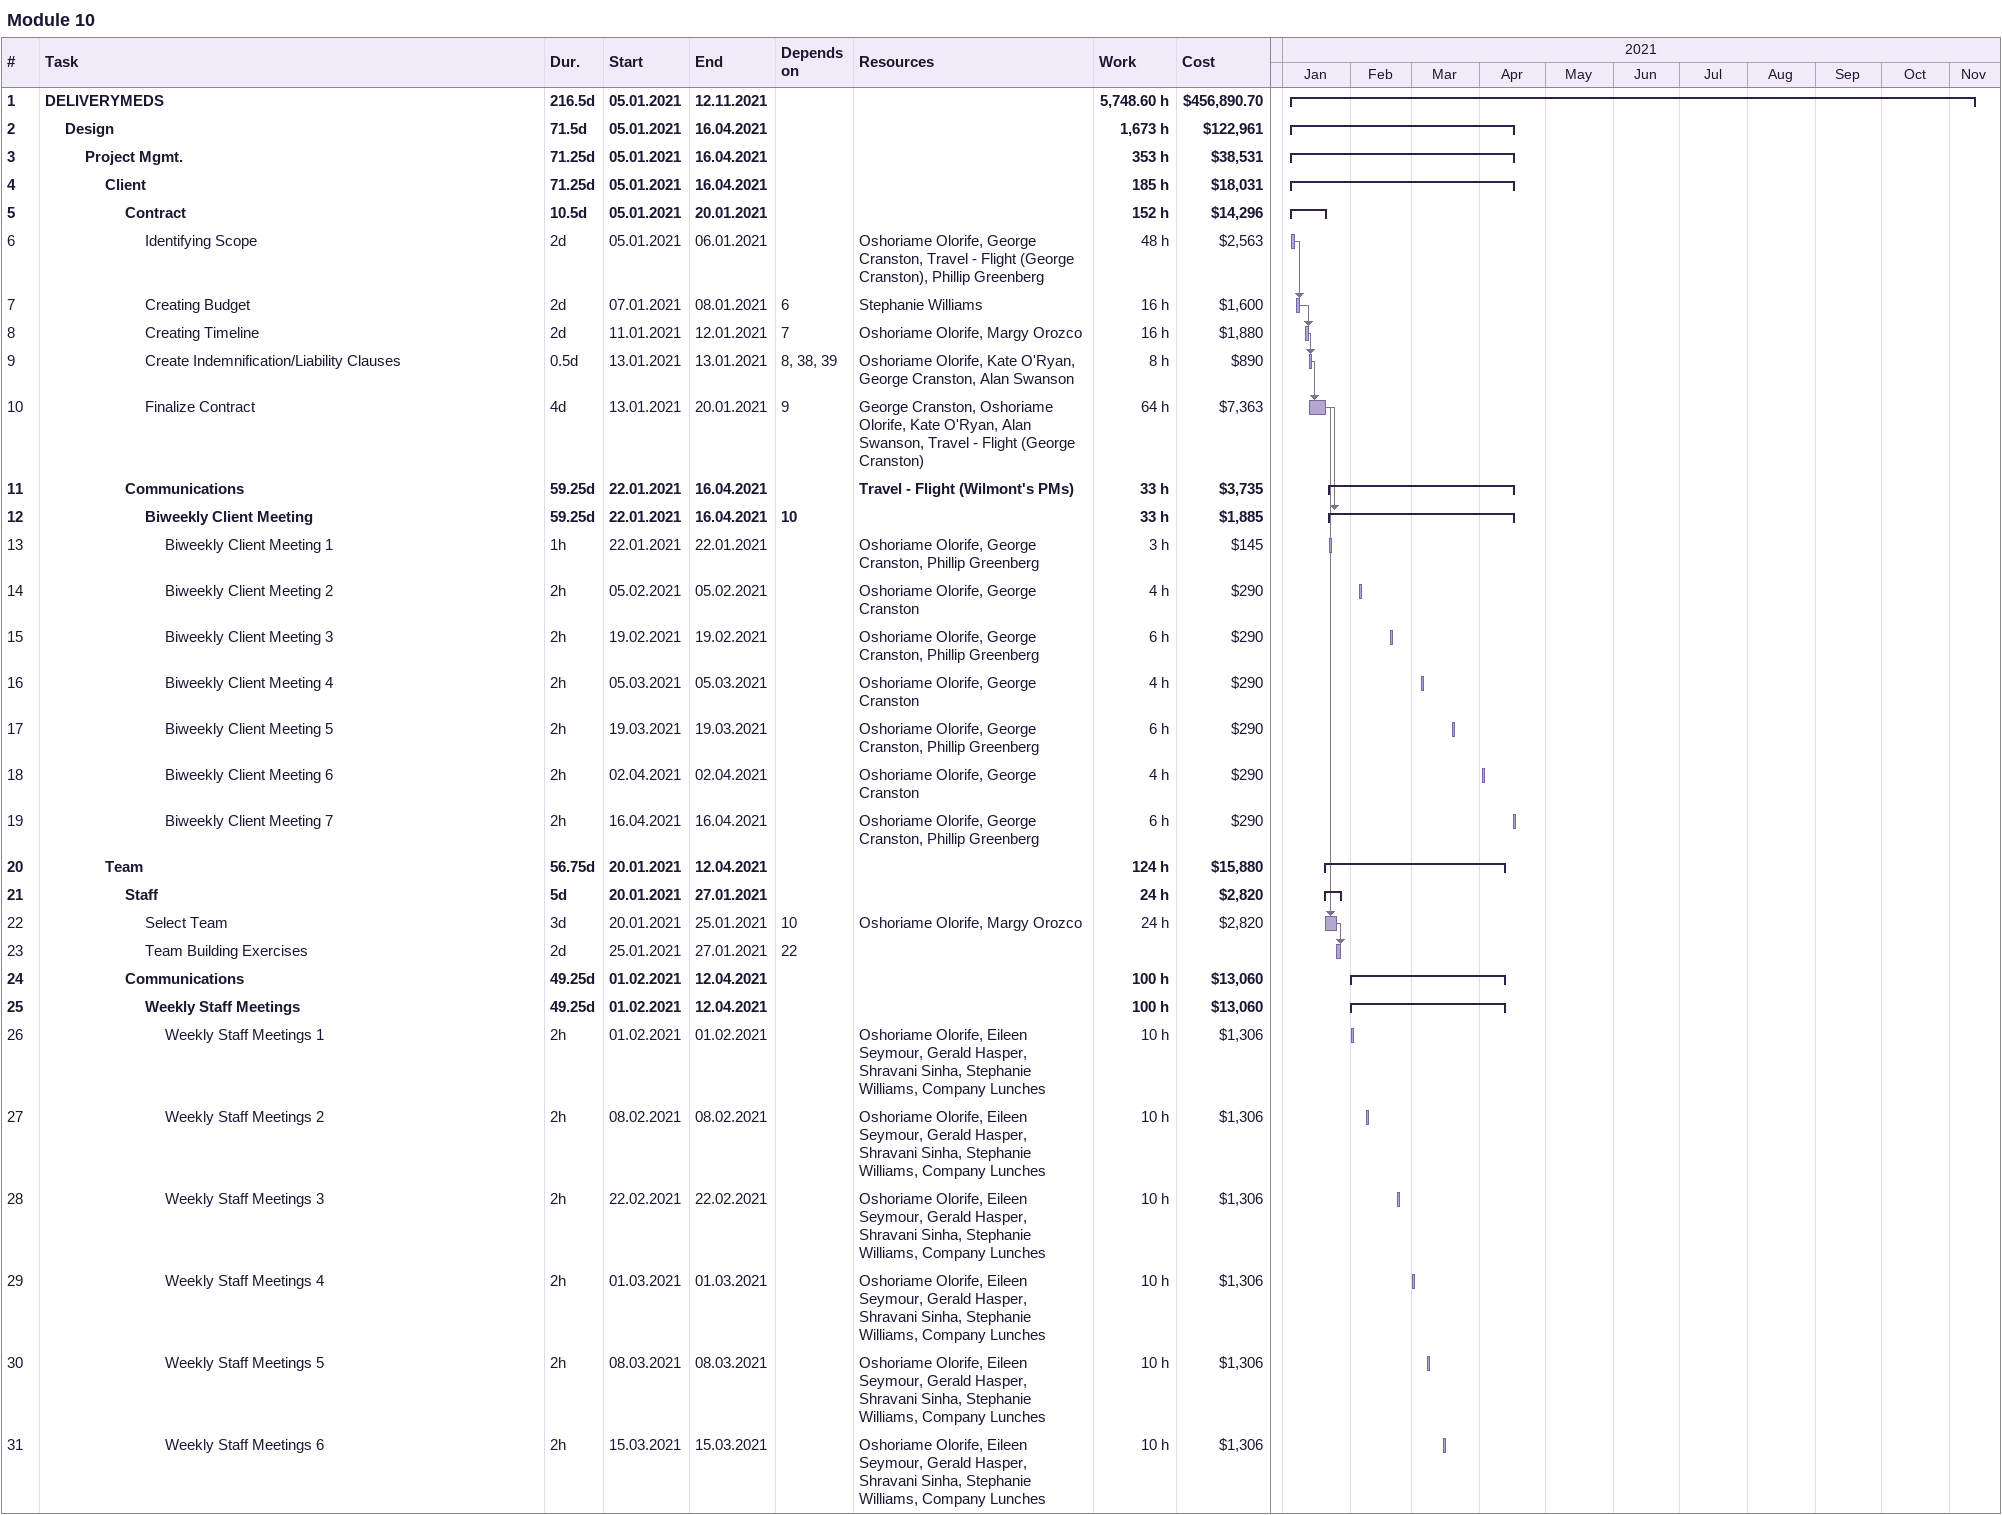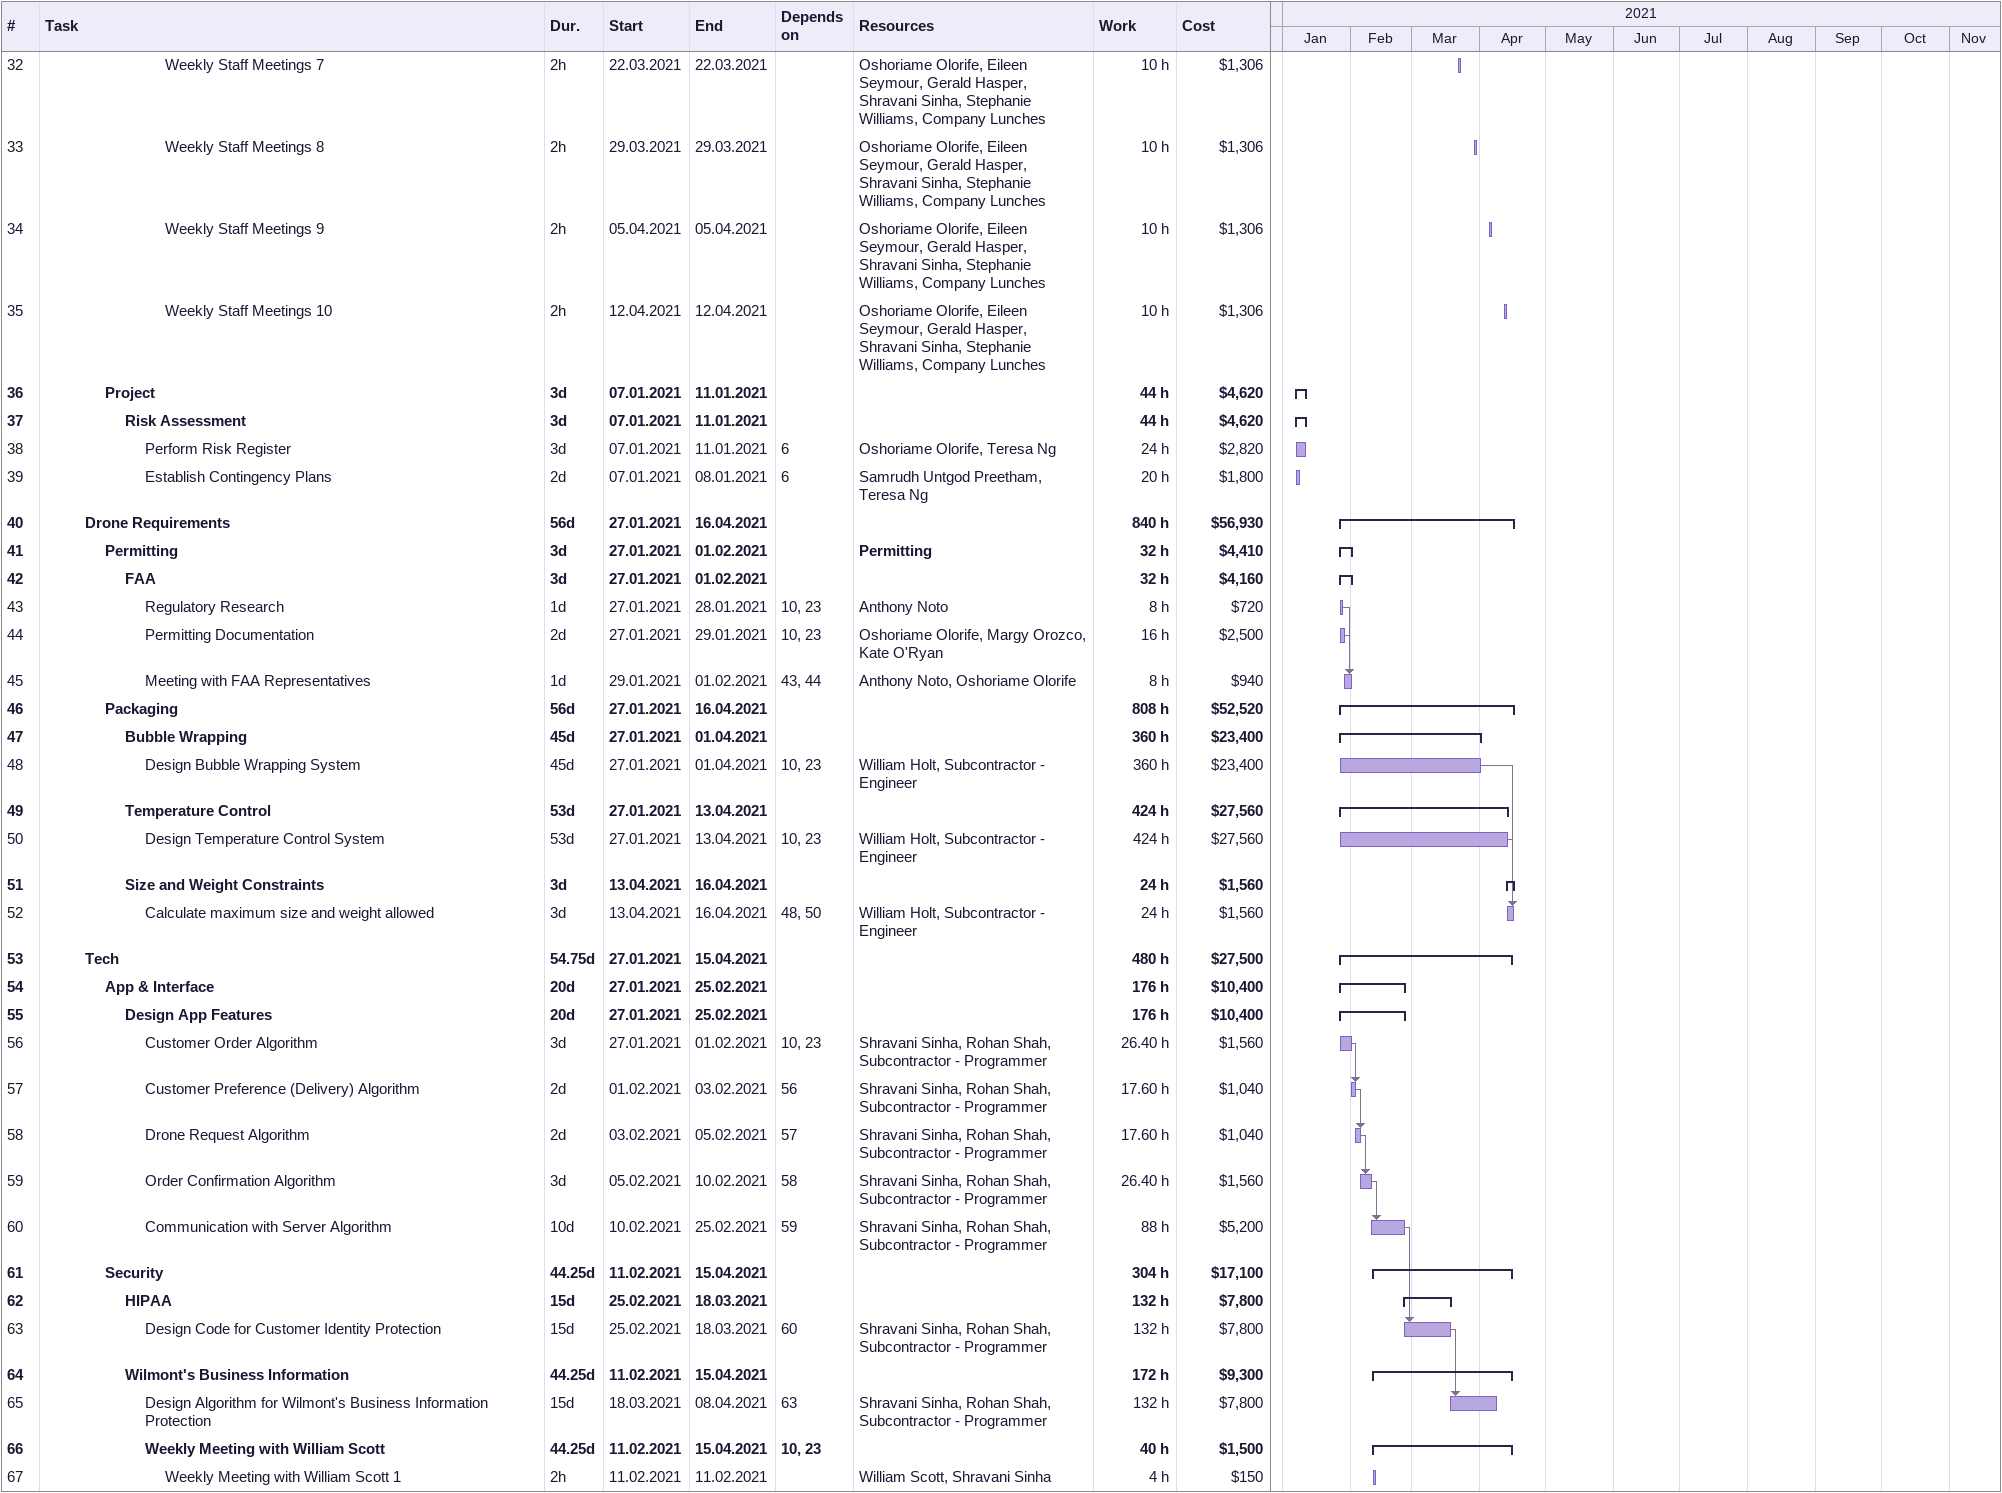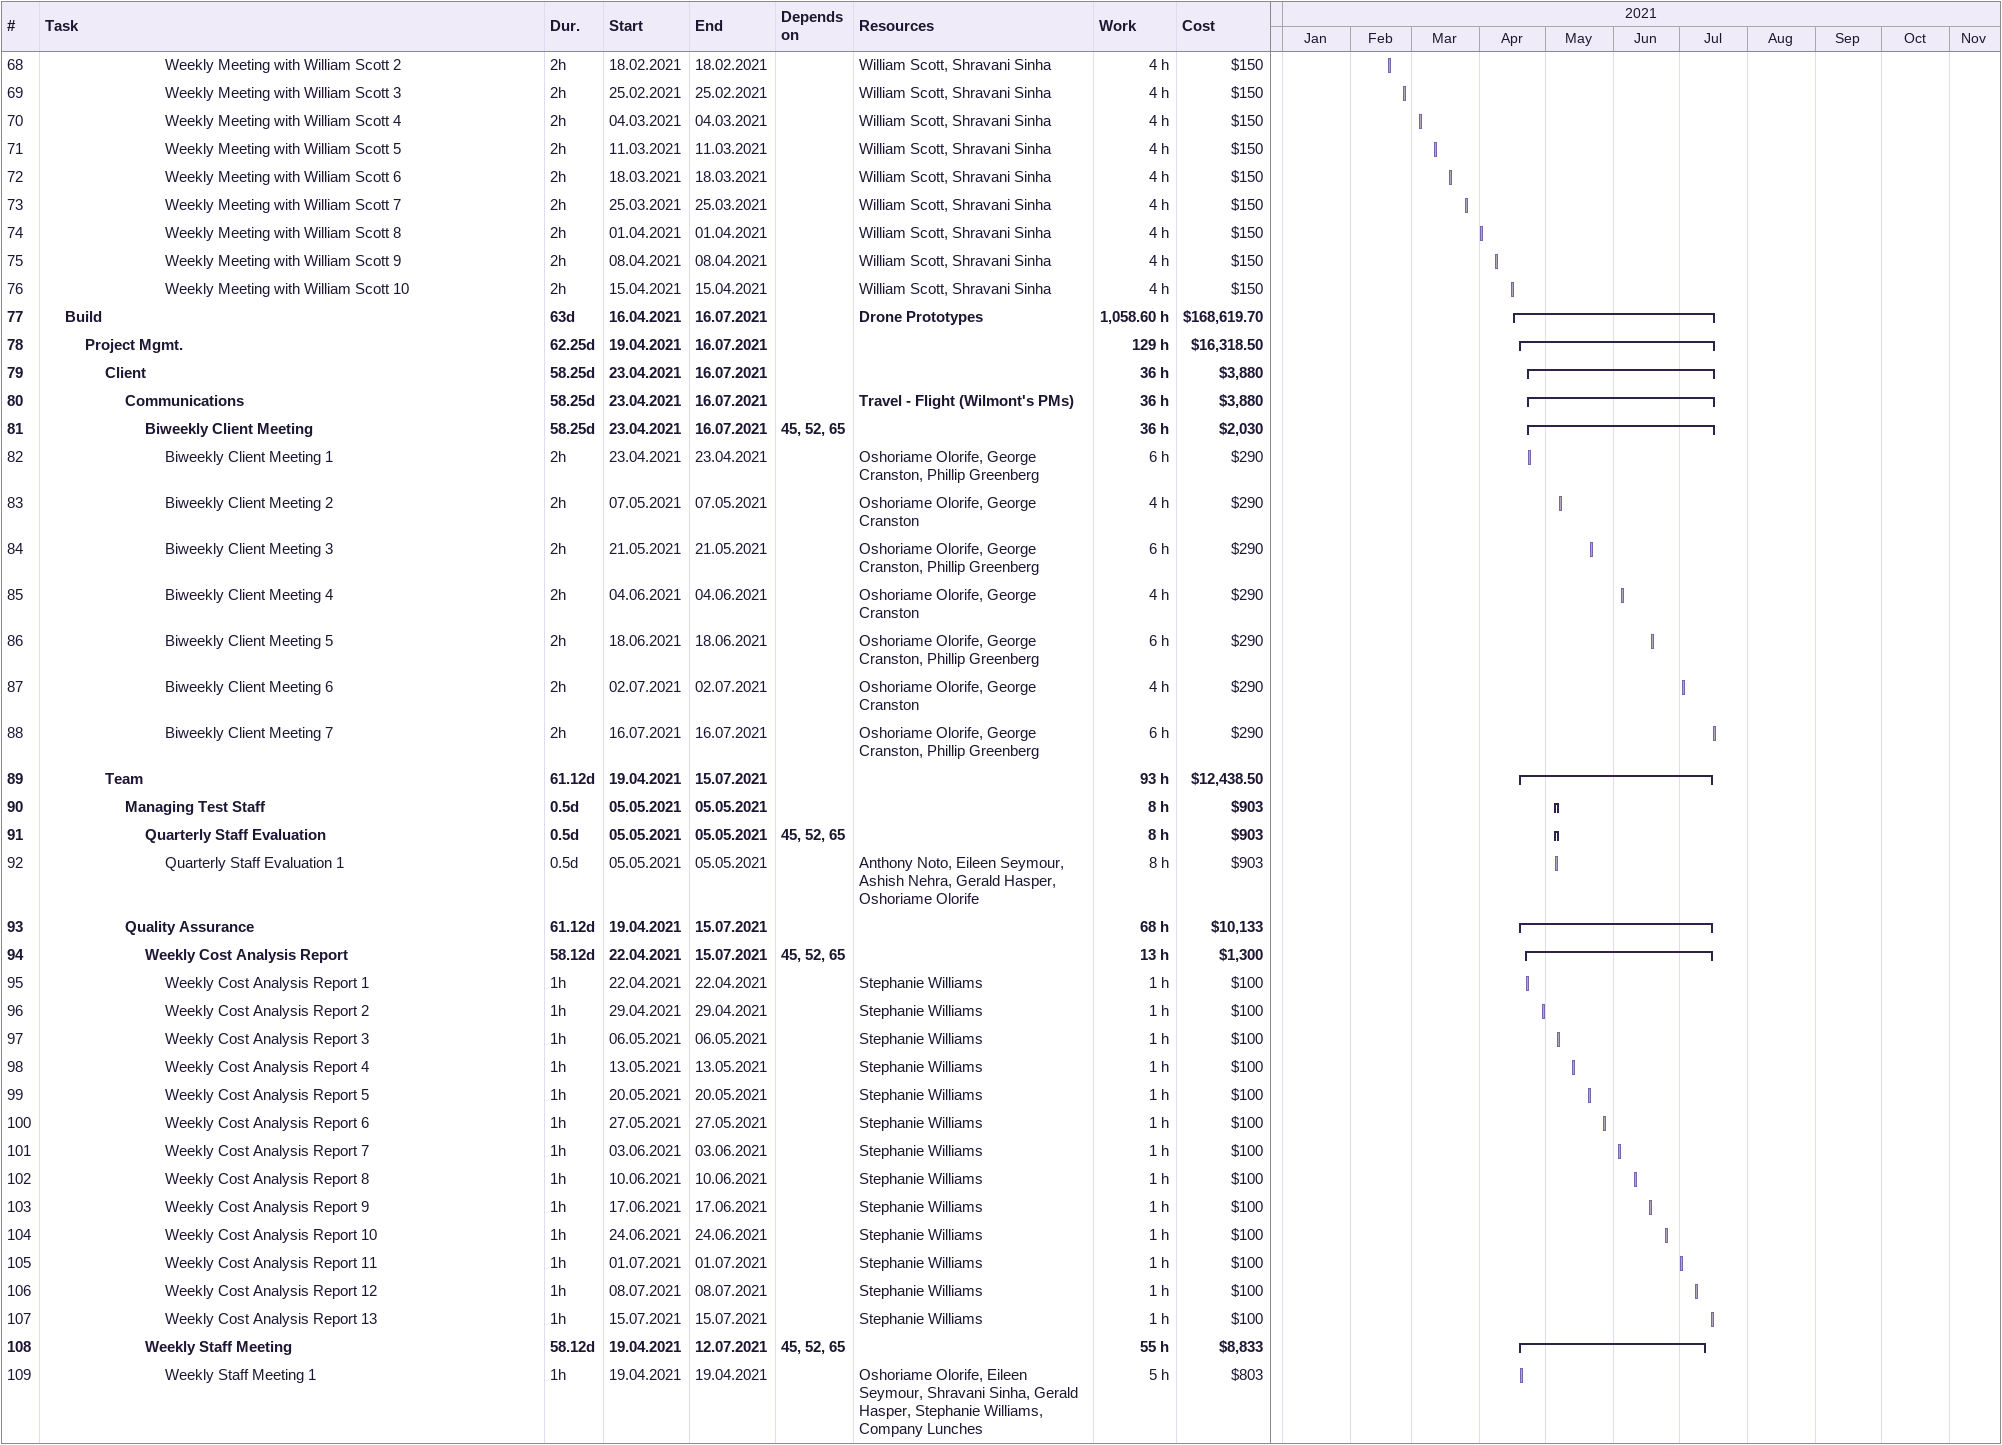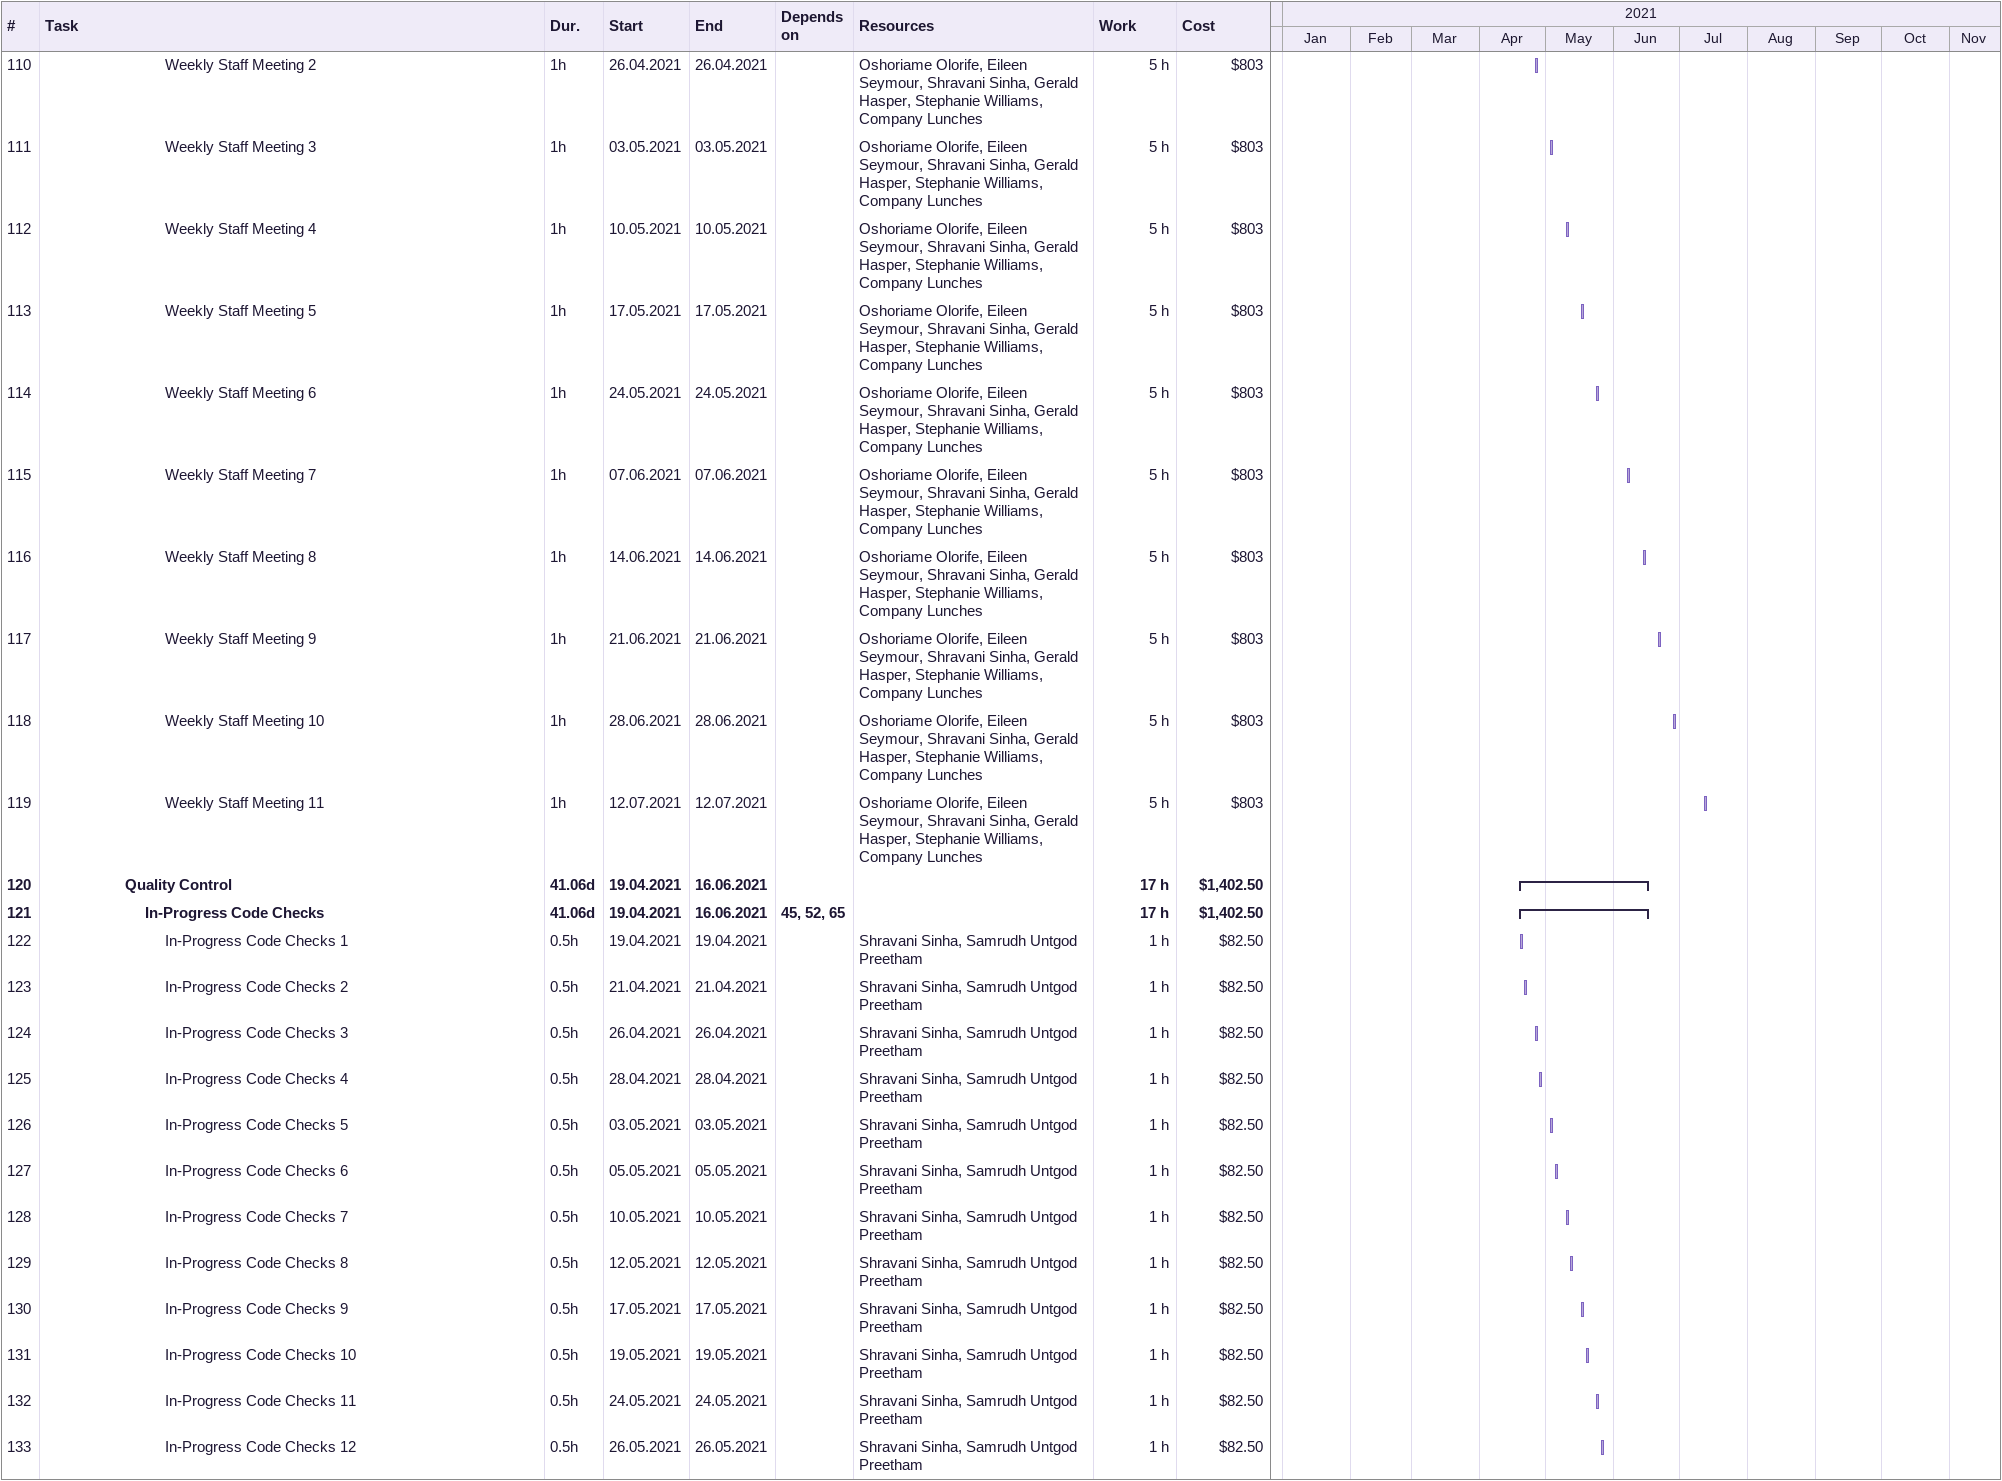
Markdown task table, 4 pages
Module 10

| ID | Level | Task | Duration | Start | Finish | Predecessors | Resources | Work (h) | Cost ($) |
|---|---|---|---|---|---|---|---|---|---|
| 1 | 1 | **DELIVERYMEDS** | 216.5d | 2021-01-05 | 2021-11-12 |  |  | 5748.60 | 456890.70 |
| 2 | 2 | **Design** | 71.5d | 2021-01-05 | 2021-04-16 |  |  | 1673 | 122961 |
| 3 | 3 | **Project Mgmt.** | 71.25d | 2021-01-05 | 2021-04-16 |  |  | 353 | 38531 |
| 4 | 4 | **Client** | 71.25d | 2021-01-05 | 2021-04-16 |  |  | 185 | 18031 |
| 5 | 5 | **Contract** | 10.5d | 2021-01-05 | 2021-01-20 |  |  | 152 | 14296 |
| 6 | 6 | Identifying Scope | 2d | 2021-01-05 | 2021-01-06 |  | Oshoriame Olorife, George Cranston, Travel - Flight (George Cranston), Phillip Greenberg | 48 | 2563 |
| 7 | 6 | Creating Budget | 2d | 2021-01-07 | 2021-01-08 | 6 | Stephanie Williams | 16 | 1600 |
| 8 | 6 | Creating Timeline | 2d | 2021-01-11 | 2021-01-12 | 7 | Oshoriame Olorife, Margy Orozco | 16 | 1880 |
| 9 | 6 | Create Indemnification/Liability Clauses | 0.5d | 2021-01-13 | 2021-01-13 | 8, 38, 39 | Oshoriame Olorife, Kate O'Ryan, George Cranston, Alan Swanson | 8 | 890 |
| 10 | 6 | Finalize Contract | 4d | 2021-01-13 | 2021-01-20 | 9 | George Cranston, Oshoriame Olorife, Kate O'Ryan, Alan Swanson, Travel - Flight (George Cranston) | 64 | 7363 |
| 11 | 5 | **Communications** | 59.25d | 2021-01-22 | 2021-04-16 |  | Travel - Flight (Wilmont's PMs) | 33 | 3735 |
| 12 | 6 | **Biweekly Client Meeting** | 59.25d | 2021-01-22 | 2021-04-16 | 10 |  | 33 | 1885 |
| 13 | 7 | Biweekly Client Meeting 1 | 1h | 2021-01-22 | 2021-01-22 |  | Oshoriame Olorife, George Cranston, Phillip Greenberg | 3 | 145 |
| 14 | 7 | Biweekly Client Meeting 2 | 2h | 2021-02-05 | 2021-02-05 |  | Oshoriame Olorife, George Cranston | 4 | 290 |
| 15 | 7 | Biweekly Client Meeting 3 | 2h | 2021-02-19 | 2021-02-19 |  | Oshoriame Olorife, George Cranston, Phillip Greenberg | 6 | 290 |
| 16 | 7 | Biweekly Client Meeting 4 | 2h | 2021-03-05 | 2021-03-05 |  | Oshoriame Olorife, George Cranston | 4 | 290 |
| 17 | 7 | Biweekly Client Meeting 5 | 2h | 2021-03-19 | 2021-03-19 |  | Oshoriame Olorife, George Cranston, Phillip Greenberg | 6 | 290 |
| 18 | 7 | Biweekly Client Meeting 6 | 2h | 2021-04-02 | 2021-04-02 |  | Oshoriame Olorife, George Cranston | 4 | 290 |
| 19 | 7 | Biweekly Client Meeting 7 | 2h | 2021-04-16 | 2021-04-16 |  | Oshoriame Olorife, George Cranston, Phillip Greenberg | 6 | 290 |
| 20 | 4 | **Team** | 56.75d | 2021-01-20 | 2021-04-12 |  |  | 124 | 15880 |
| 21 | 5 | **Staff** | 5d | 2021-01-20 | 2021-01-27 |  |  | 24 | 2820 |
| 22 | 6 | Select Team | 3d | 2021-01-20 | 2021-01-25 | 10 | Oshoriame Olorife, Margy Orozco | 24 | 2820 |
| 23 | 6 | Team Building Exercises | 2d | 2021-01-25 | 2021-01-27 | 22 |  |  |  |
| 24 | 5 | **Communications** | 49.25d | 2021-02-01 | 2021-04-12 |  |  | 100 | 13060 |
| 25 | 6 | **Weekly Staff Meetings** | 49.25d | 2021-02-01 | 2021-04-12 |  |  | 100 | 13060 |
| 26 | 7 | Weekly Staff Meetings 1 | 2h | 2021-02-01 | 2021-02-01 |  | Oshoriame Olorife, Eileen Seymour, Gerald Hasper, Shravani Sinha, Stephanie Williams, Company Lunches | 10 | 1306 |
| 27 | 7 | Weekly Staff Meetings 2 | 2h | 2021-02-08 | 2021-02-08 |  | Oshoriame Olorife, Eileen Seymour, Gerald Hasper, Shravani Sinha, Stephanie Williams, Company Lunches | 10 | 1306 |
| 28 | 7 | Weekly Staff Meetings 3 | 2h | 2021-02-22 | 2021-02-22 |  | Oshoriame Olorife, Eileen Seymour, Gerald Hasper, Shravani Sinha, Stephanie Williams, Company Lunches | 10 | 1306 |
| 29 | 7 | Weekly Staff Meetings 4 | 2h | 2021-03-01 | 2021-03-01 |  | Oshoriame Olorife, Eileen Seymour, Gerald Hasper, Shravani Sinha, Stephanie Williams, Company Lunches | 10 | 1306 |
| 30 | 7 | Weekly Staff Meetings 5 | 2h | 2021-03-08 | 2021-03-08 |  | Oshoriame Olorife, Eileen Seymour, Gerald Hasper, Shravani Sinha, Stephanie Williams, Company Lunches | 10 | 1306 |
| 31 | 7 | Weekly Staff Meetings 6 | 2h | 2021-03-15 | 2021-03-15 |  | Oshoriame Olorife, Eileen Seymour, Gerald Hasper, Shravani Sinha, Stephanie Williams, Company Lunches | 10 | 1306 |
| 32 | 7 | Weekly Staff Meetings 7 | 2h | 2021-03-22 | 2021-03-22 |  | Oshoriame Olorife, Eileen Seymour, Gerald Hasper, Shravani Sinha, Stephanie Williams, Company Lunches | 10 | 1306 |
| 33 | 7 | Weekly Staff Meetings 8 | 2h | 2021-03-29 | 2021-03-29 |  | Oshoriame Olorife, Eileen Seymour, Gerald Hasper, Shravani Sinha, Stephanie Williams, Company Lunches | 10 | 1306 |
| 34 | 7 | Weekly Staff Meetings 9 | 2h | 2021-04-05 | 2021-04-05 |  | Oshoriame Olorife, Eileen Seymour, Gerald Hasper, Shravani Sinha, Stephanie Williams, Company Lunches | 10 | 1306 |
| 35 | 7 | Weekly Staff Meetings 10 | 2h | 2021-04-12 | 2021-04-12 |  | Oshoriame Olorife, Eileen Seymour, Gerald Hasper, Shravani Sinha, Stephanie Williams, Company Lunches | 10 | 1306 |
| 36 | 4 | **Project** | 3d | 2021-01-07 | 2021-01-11 |  |  | 44 | 4620 |
| 37 | 5 | **Risk Assessment** | 3d | 2021-01-07 | 2021-01-11 |  |  | 44 | 4620 |
| 38 | 6 | Perform Risk Register | 3d | 2021-01-07 | 2021-01-11 | 6 | Oshoriame Olorife, Teresa Ng | 24 | 2820 |
| 39 | 6 | Establish Contingency Plans | 2d | 2021-01-07 | 2021-01-08 | 6 | Samrudh Untgod Preetham, Teresa Ng | 20 | 1800 |
| 40 | 3 | **Drone Requirements** | 56d | 2021-01-27 | 2021-04-16 |  |  | 840 | 56930 |
| 41 | 4 | **Permitting** | 3d | 2021-01-27 | 2021-02-01 |  | Permitting | 32 | 4410 |
| 42 | 5 | **FAA** | 3d | 2021-01-27 | 2021-02-01 |  |  | 32 | 4160 |
| 43 | 6 | Regulatory Research | 1d | 2021-01-27 | 2021-01-28 | 10, 23 | Anthony Noto | 8 | 720 |
| 44 | 6 | Permitting Documentation | 2d | 2021-01-27 | 2021-01-29 | 10, 23 | Oshoriame Olorife, Margy Orozco, Kate O'Ryan | 16 | 2500 |
| 45 | 6 | Meeting with FAA Representatives | 1d | 2021-01-29 | 2021-02-01 | 43, 44 | Anthony Noto, Oshoriame Olorife | 8 | 940 |
| 46 | 4 | **Packaging** | 56d | 2021-01-27 | 2021-04-16 |  |  | 808 | 52520 |
| 47 | 5 | **Bubble Wrapping** | 45d | 2021-01-27 | 2021-04-01 |  |  | 360 | 23400 |
| 48 | 6 | Design Bubble Wrapping System | 45d | 2021-01-27 | 2021-04-01 | 10, 23 | William Holt, Subcontractor - Engineer | 360 | 23400 |
| 49 | 5 | **Temperature Control** | 53d | 2021-01-27 | 2021-04-13 |  |  | 424 | 27560 |
| 50 | 6 | Design Temperature Control System | 53d | 2021-01-27 | 2021-04-13 | 10, 23 | William Holt, Subcontractor - Engineer | 424 | 27560 |
| 51 | 5 | **Size and Weight Constraints** | 3d | 2021-04-13 | 2021-04-16 |  |  | 24 | 1560 |
| 52 | 6 | Calculate maximum size and weight allowed | 3d | 2021-04-13 | 2021-04-16 | 48, 50 | William Holt, Subcontractor - Engineer | 24 | 1560 |
| 53 | 3 | **Tech** | 54.75d | 2021-01-27 | 2021-04-15 |  |  | 480 | 27500 |
| 54 | 4 | **App & Interface** | 20d | 2021-01-27 | 2021-02-25 |  |  | 176 | 10400 |
| 55 | 5 | **Design App Features** | 20d | 2021-01-27 | 2021-02-25 |  |  | 176 | 10400 |
| 56 | 6 | Customer Order Algorithm | 3d | 2021-01-27 | 2021-02-01 | 10, 23 | Shravani Sinha, Rohan Shah, Subcontractor - Programmer | 26.40 | 1560 |
| 57 | 6 | Customer Preference (Delivery) Algorithm | 2d | 2021-02-01 | 2021-02-03 | 56 | Shravani Sinha, Rohan Shah, Subcontractor - Programmer | 17.60 | 1040 |
| 58 | 6 | Drone Request Algorithm | 2d | 2021-02-03 | 2021-02-05 | 57 | Shravani Sinha, Rohan Shah, Subcontractor - Programmer | 17.60 | 1040 |
| 59 | 6 | Order Confirmation Algorithm | 3d | 2021-02-05 | 2021-02-10 | 58 | Shravani Sinha, Rohan Shah, Subcontractor - Programmer | 26.40 | 1560 |
| 60 | 6 | Communication with Server Algorithm | 10d | 2021-02-10 | 2021-02-25 | 59 | Shravani Sinha, Rohan Shah, Subcontractor - Programmer | 88 | 5200 |
| 61 | 4 | **Security** | 44.25d | 2021-02-11 | 2021-04-15 |  |  | 304 | 17100 |
| 62 | 5 | **HIPAA** | 15d | 2021-02-25 | 2021-03-18 |  |  | 132 | 7800 |
| 63 | 6 | Design Code for Customer Identity Protection | 15d | 2021-02-25 | 2021-03-18 | 60 | Shravani Sinha, Rohan Shah, Subcontractor - Programmer | 132 | 7800 |
| 64 | 5 | **Wilmont's Business Information** | 44.25d | 2021-02-11 | 2021-04-15 |  |  | 172 | 9300 |
| 65 | 6 | Design Algorithm for Wilmont's Business Information Protection | 15d | 2021-03-18 | 2021-04-08 | 63 | Shravani Sinha, Rohan Shah, Subcontractor - Programmer | 132 | 7800 |
| 66 | 6 | **Weekly Meeting with William Scott** | 44.25d | 2021-02-11 | 2021-04-15 | 10, 23 |  | 40 | 1500 |
| 67 | 7 | Weekly Meeting with William Scott 1 | 2h | 2021-02-11 | 2021-02-11 |  | William Scott, Shravani Sinha | 4 | 150 |
| 68 | 7 | Weekly Meeting with William Scott 2 | 2h | 2021-02-18 | 2021-02-18 |  | William Scott, Shravani Sinha | 4 | 150 |
| 69 | 7 | Weekly Meeting with William Scott 3 | 2h | 2021-02-25 | 2021-02-25 |  | William Scott, Shravani Sinha | 4 | 150 |
| 70 | 7 | Weekly Meeting with William Scott 4 | 2h | 2021-03-04 | 2021-03-04 |  | William Scott, Shravani Sinha | 4 | 150 |
| 71 | 7 | Weekly Meeting with William Scott 5 | 2h | 2021-03-11 | 2021-03-11 |  | William Scott, Shravani Sinha | 4 | 150 |
| 72 | 7 | Weekly Meeting with William Scott 6 | 2h | 2021-03-18 | 2021-03-18 |  | William Scott, Shravani Sinha | 4 | 150 |
| 73 | 7 | Weekly Meeting with William Scott 7 | 2h | 2021-03-25 | 2021-03-25 |  | William Scott, Shravani Sinha | 4 | 150 |
| 74 | 7 | Weekly Meeting with William Scott 8 | 2h | 2021-04-01 | 2021-04-01 |  | William Scott, Shravani Sinha | 4 | 150 |
| 75 | 7 | Weekly Meeting with William Scott 9 | 2h | 2021-04-08 | 2021-04-08 |  | William Scott, Shravani Sinha | 4 | 150 |
| 76 | 7 | Weekly Meeting with William Scott 10 | 2h | 2021-04-15 | 2021-04-15 |  | William Scott, Shravani Sinha | 4 | 150 |
| 77 | 2 | **Build** | 63d | 2021-04-16 | 2021-07-16 |  | Drone Prototypes | 1058.60 | 168619.70 |
| 78 | 3 | **Project Mgmt.** | 62.25d | 2021-04-19 | 2021-07-16 |  |  | 129 | 16318.50 |
| 79 | 4 | **Client** | 58.25d | 2021-04-23 | 2021-07-16 |  |  | 36 | 3880 |
| 80 | 5 | **Communications** | 58.25d | 2021-04-23 | 2021-07-16 |  | Travel - Flight (Wilmont's PMs) | 36 | 3880 |
| 81 | 6 | **Biweekly Client Meeting** | 58.25d | 2021-04-23 | 2021-07-16 | 45, 52, 65 |  | 36 | 2030 |
| 82 | 7 | Biweekly Client Meeting 1 | 2h | 2021-04-23 | 2021-04-23 |  | Oshoriame Olorife, George Cranston, Phillip Greenberg | 6 | 290 |
| 83 | 7 | Biweekly Client Meeting 2 | 2h | 2021-05-07 | 2021-05-07 |  | Oshoriame Olorife, George Cranston | 4 | 290 |
| 84 | 7 | Biweekly Client Meeting 3 | 2h | 2021-05-21 | 2021-05-21 |  | Oshoriame Olorife, George Cranston, Phillip Greenberg | 6 | 290 |
| 85 | 7 | Biweekly Client Meeting 4 | 2h | 2021-06-04 | 2021-06-04 |  | Oshoriame Olorife, George Cranston | 4 | 290 |
| 86 | 7 | Biweekly Client Meeting 5 | 2h | 2021-06-18 | 2021-06-18 |  | Oshoriame Olorife, George Cranston, Phillip Greenberg | 6 | 290 |
| 87 | 7 | Biweekly Client Meeting 6 | 2h | 2021-07-02 | 2021-07-02 |  | Oshoriame Olorife, George Cranston | 4 | 290 |
| 88 | 7 | Biweekly Client Meeting 7 | 2h | 2021-07-16 | 2021-07-16 |  | Oshoriame Olorife, George Cranston, Phillip Greenberg | 6 | 290 |
| 89 | 4 | **Team** | 61.12d | 2021-04-19 | 2021-07-15 |  |  | 93 | 12438.50 |
| 90 | 5 | **Managing Test Staff** | 0.5d | 2021-05-05 | 2021-05-05 |  |  | 8 | 903 |
| 91 | 6 | **Quarterly Staff Evaluation** | 0.5d | 2021-05-05 | 2021-05-05 | 45, 52, 65 |  | 8 | 903 |
| 92 | 7 | Quarterly Staff Evaluation 1 | 0.5d | 2021-05-05 | 2021-05-05 |  | Anthony Noto, Eileen Seymour, Ashish Nehra, Gerald Hasper, Oshoriame Olorife | 8 | 903 |
| 93 | 5 | **Quality Assurance** | 61.12d | 2021-04-19 | 2021-07-15 |  |  | 68 | 10133 |
| 94 | 6 | **Weekly Cost Analysis Report** | 58.12d | 2021-04-22 | 2021-07-15 | 45, 52, 65 |  | 13 | 1300 |
| 95 | 7 | Weekly Cost Analysis Report 1 | 1h | 2021-04-22 | 2021-04-22 |  | Stephanie Williams | 1 | 100 |
| 96 | 7 | Weekly Cost Analysis Report 2 | 1h | 2021-04-29 | 2021-04-29 |  | Stephanie Williams | 1 | 100 |
| 97 | 7 | Weekly Cost Analysis Report 3 | 1h | 2021-05-06 | 2021-05-06 |  | Stephanie Williams | 1 | 100 |
| 98 | 7 | Weekly Cost Analysis Report 4 | 1h | 2021-05-13 | 2021-05-13 |  | Stephanie Williams | 1 | 100 |
| 99 | 7 | Weekly Cost Analysis Report 5 | 1h | 2021-05-20 | 2021-05-20 |  | Stephanie Williams | 1 | 100 |
| 100 | 7 | Weekly Cost Analysis Report 6 | 1h | 2021-05-27 | 2021-05-27 |  | Stephanie Williams | 1 | 100 |
| 101 | 7 | Weekly Cost Analysis Report 7 | 1h | 2021-06-03 | 2021-06-03 |  | Stephanie Williams | 1 | 100 |
| 102 | 7 | Weekly Cost Analysis Report 8 | 1h | 2021-06-10 | 2021-06-10 |  | Stephanie Williams | 1 | 100 |
| 103 | 7 | Weekly Cost Analysis Report 9 | 1h | 2021-06-17 | 2021-06-17 |  | Stephanie Williams | 1 | 100 |
| 104 | 7 | Weekly Cost Analysis Report 10 | 1h | 2021-06-24 | 2021-06-24 |  | Stephanie Williams | 1 | 100 |
| 105 | 7 | Weekly Cost Analysis Report 11 | 1h | 2021-07-01 | 2021-07-01 |  | Stephanie Williams | 1 | 100 |
| 106 | 7 | Weekly Cost Analysis Report 12 | 1h | 2021-07-08 | 2021-07-08 |  | Stephanie Williams | 1 | 100 |
| 107 | 7 | Weekly Cost Analysis Report 13 | 1h | 2021-07-15 | 2021-07-15 |  | Stephanie Williams | 1 | 100 |
| 108 | 6 | **Weekly Staff Meeting** | 58.12d | 2021-04-19 | 2021-07-12 | 45, 52, 65 |  | 55 | 8833 |
| 109 | 7 | Weekly Staff Meeting 1 | 1h | 2021-04-19 | 2021-04-19 |  | Oshoriame Olorife, Eileen Seymour, Shravani Sinha, Gerald Hasper, Stephanie Williams, Company Lunches | 5 | 803 |
| 110 | 7 | Weekly Staff Meeting 2 | 1h | 2021-04-26 | 2021-04-26 |  | Oshoriame Olorife, Eileen Seymour, Shravani Sinha, Gerald Hasper, Stephanie Williams, Company Lunches | 5 | 803 |
| 111 | 7 | Weekly Staff Meeting 3 | 1h | 2021-05-03 | 2021-05-03 |  | Oshoriame Olorife, Eileen Seymour, Shravani Sinha, Gerald Hasper, Stephanie Williams, Company Lunches | 5 | 803 |
| 112 | 7 | Weekly Staff Meeting 4 | 1h | 2021-05-10 | 2021-05-10 |  | Oshoriame Olorife, Eileen Seymour, Shravani Sinha, Gerald Hasper, Stephanie Williams, Company Lunches | 5 | 803 |
| 113 | 7 | Weekly Staff Meeting 5 | 1h | 2021-05-17 | 2021-05-17 |  | Oshoriame Olorife, Eileen Seymour, Shravani Sinha, Gerald Hasper, Stephanie Williams, Company Lunches | 5 | 803 |
| 114 | 7 | Weekly Staff Meeting 6 | 1h | 2021-05-24 | 2021-05-24 |  | Oshoriame Olorife, Eileen Seymour, Shravani Sinha, Gerald Hasper, Stephanie Williams, Company Lunches | 5 | 803 |
| 115 | 7 | Weekly Staff Meeting 7 | 1h | 2021-06-07 | 2021-06-07 |  | Oshoriame Olorife, Eileen Seymour, Shravani Sinha, Gerald Hasper, Stephanie Williams, Company Lunches | 5 | 803 |
| 116 | 7 | Weekly Staff Meeting 8 | 1h | 2021-06-14 | 2021-06-14 |  | Oshoriame Olorife, Eileen Seymour, Shravani Sinha, Gerald Hasper, Stephanie Williams, Company Lunches | 5 | 803 |
| 117 | 7 | Weekly Staff Meeting 9 | 1h | 2021-06-21 | 2021-06-21 |  | Oshoriame Olorife, Eileen Seymour, Shravani Sinha, Gerald Hasper, Stephanie Williams, Company Lunches | 5 | 803 |
| 118 | 7 | Weekly Staff Meeting 10 | 1h | 2021-06-28 | 2021-06-28 |  | Oshoriame Olorife, Eileen Seymour, Shravani Sinha, Gerald Hasper, Stephanie Williams, Company Lunches | 5 | 803 |
| 119 | 7 | Weekly Staff Meeting 11 | 1h | 2021-07-12 | 2021-07-12 |  | Oshoriame Olorife, Eileen Seymour, Shravani Sinha, Gerald Hasper, Stephanie Williams, Company Lunches | 5 | 803 |
| 120 | 5 | **Quality Control** | 41.06d | 2021-04-19 | 2021-06-16 |  |  | 17 | 1402.50 |
| 121 | 6 | **In-Progress Code Checks** | 41.06d | 2021-04-19 | 2021-06-16 | 45, 52, 65 |  | 17 | 1402.50 |
| 122 | 7 | In-Progress Code Checks 1 | 0.5h | 2021-04-19 | 2021-04-19 |  | Shravani Sinha, Samrudh Untgod Preetham | 1 | 82.50 |
| 123 | 7 | In-Progress Code Checks 2 | 0.5h | 2021-04-21 | 2021-04-21 |  | Shravani Sinha, Samrudh Untgod Preetham | 1 | 82.50 |
| 124 | 7 | In-Progress Code Checks 3 | 0.5h | 2021-04-26 | 2021-04-26 |  | Shravani Sinha, Samrudh Untgod Preetham | 1 | 82.50 |
| 125 | 7 | In-Progress Code Checks 4 | 0.5h | 2021-04-28 | 2021-04-28 |  | Shravani Sinha, Samrudh Untgod Preetham | 1 | 82.50 |
| 126 | 7 | In-Progress Code Checks 5 | 0.5h | 2021-05-03 | 2021-05-03 |  | Shravani Sinha, Samrudh Untgod Preetham | 1 | 82.50 |
| 127 | 7 | In-Progress Code Checks 6 | 0.5h | 2021-05-05 | 2021-05-05 |  | Shravani Sinha, Samrudh Untgod Preetham | 1 | 82.50 |
| 128 | 7 | In-Progress Code Checks 7 | 0.5h | 2021-05-10 | 2021-05-10 |  | Shravani Sinha, Samrudh Untgod Preetham | 1 | 82.50 |
| 129 | 7 | In-Progress Code Checks 8 | 0.5h | 2021-05-12 | 2021-05-12 |  | Shravani Sinha, Samrudh Untgod Preetham | 1 | 82.50 |
| 130 | 7 | In-Progress Code Checks 9 | 0.5h | 2021-05-17 | 2021-05-17 |  | Shravani Sinha, Samrudh Untgod Preetham | 1 | 82.50 |
| 131 | 7 | In-Progress Code Checks 10 | 0.5h | 2021-05-19 | 2021-05-19 |  | Shravani Sinha, Samrudh Untgod Preetham | 1 | 82.50 |
| 132 | 7 | In-Progress Code Checks 11 | 0.5h | 2021-05-24 | 2021-05-24 |  | Shravani Sinha, Samrudh Untgod Preetham | 1 | 82.50 |
| 133 | 7 | In-Progress Code Checks 12 | 0.5h | 2021-05-26 | 2021-05-26 |  | Shravani Sinha, Samrudh Untgod Preetham | 1 | 82.50 |
